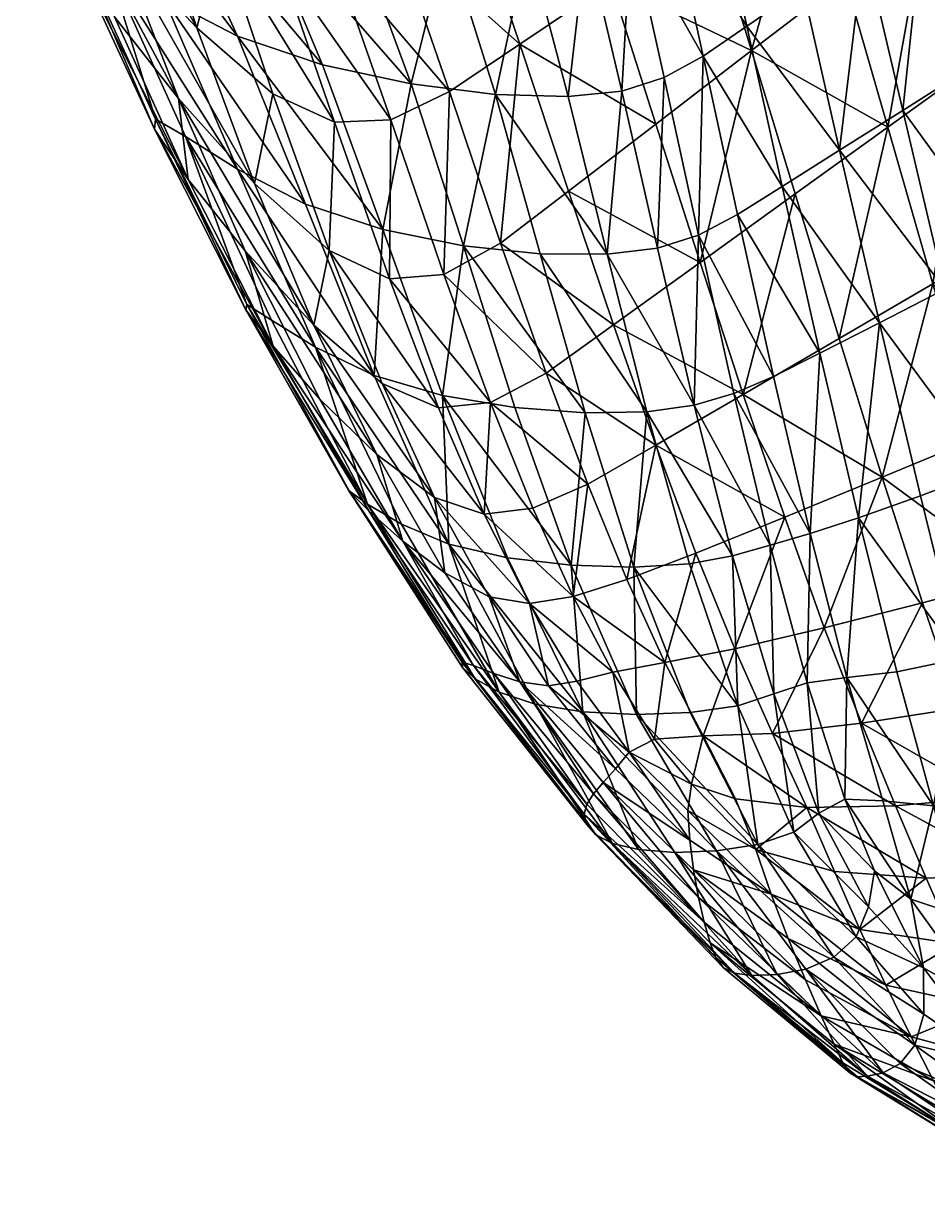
# Model space of a CAD drawing. Header units: millimetres. Extents: x 1021 to 5303, y -1056 to 938.
# Drawn here: x 2577.7 to 2662.1, y -1054.9 to -946.5 of the extents above; entities that cross this region are included whole.
import ezdxf

# ---------------------------------------------------------------- set-up
doc = ezdxf.new("R2010")
doc.units = ezdxf.units.MM
doc.header["$MEASUREMENT"] = 0
doc.layers.add('CITROEN C4  01', color=7, linetype='Continuous', true_color=0x9a0018)

msp = doc.modelspace()

# ---------------------------------------------------------------- meshes
at = {"layer": 'CITROEN C4  01'}
mesh = msp.add_polyface(dxfattribs=at)
corners = [(2597.66, -947.7, 1109.24), (2590.89, -932.88, 1109.05), (2583.85, -929.43, 1095.98), (2590.75, -944.1, 1095.88), (2577.66, -916.21, 1096.3), (2578.78, -926.41, 1081.76), (2585.5, -940.85, 1081.4), (2589.2, -917.42, 1035.53), (2591.88, -925.79, 1033.47), (2585.78, -920.8, 1036.39), (2584.38, -911.72, 1038.04), (2589.2, -932.83, 1034.27), (2596, -938.38, 1030.95), (2579.33, -914.03, 1041.04), (2593.86, -946.93, 1032.2), (2586.62, -939.2, 1037.61), (2582.21, -925.72, 1039.32), (2592.14, -953.52, 1036.19), (2586.17, -945.88, 1043.98), (2580.45, -931.73, 1045.11), (2605.6, -950.37, 1120.22), (2599.39, -935.56, 1119.67), (2613.86, -952.16, 1128.97), (2608.45, -937.48, 1128.02), (2593.31, -921.79, 1119.17), (2584.36, -919.15, 1109.04), (2603.18, -923.97, 1126.99), (2617.2, -938.64, 1134.31), (2612.66, -925.57, 1132.8), (2620.74, -926.35, 1136.82), (2616.43, -916.34, 1134.72), (2608.43, -914.95, 1131.23), (2598.72, -912.42, 1126.04), (2589.2, -917.42, 1035.53), (2591.47, -915.21, 1035.19), (2596.56, -926.81, 1031.96), (2591.88, -925.79, 1033.47), (2601.13, -925.57, 1031.35), (2595.48, -913.01, 1034.95), (2601.49, -940.56, 1029.02), (2596, -938.38, 1030.95), (2606.62, -940.16, 1028.09), (2614.34, -921.3, 1031.14), (2606.9, -923.76, 1031.14), (2601.36, -911.43, 1034.88), (2612.3, -938.01, 1027.78), (2619.26, -934.47, 1027.78)]
mesh.append_faces([[corners[k] for k in face] for face in [(0, 1, 2, 2), (2, 3, 0, 0), (4, 2, 1, 1), (5, 6, 3, 3), (7, 8, 9, 9), (9, 10, 7, 7), (11, 9, 8, 8), (8, 12, 11, 11), (13, 9, 11, 11), (14, 11, 12, 12), (14, 15, 16, 16), (16, 11, 14, 14), (17, 18, 19, 19), (20, 21, 1, 1), (22, 23, 21, 21), (24, 25, 1, 1), (1, 21, 24, 24), (23, 26, 24, 24), (24, 21, 23, 23), (23, 27, 28, 28), (28, 26, 23, 23), (29, 30, 31, 31), (26, 28, 31, 31), (31, 32, 26, 26), (24, 26, 32, 32), (33, 34, 35, 35), (35, 36, 33, 33), (37, 35, 34, 34), (34, 38, 37, 37), (36, 35, 39, 39), (39, 40, 36, 36), (37, 41, 39, 39), (39, 35, 37, 37), (42, 43, 44, 44), (45, 43, 42, 42), (42, 46, 45, 45), (43, 37, 38, 38), (38, 44, 43, 43), (37, 43, 45, 45), (45, 41, 37, 37)]])
mesh = msp.add_polyface(dxfattribs=at)
corners = [(2658.35, -956.2, 1021.52), (2654.36, -942.35, 1022.8), (2661.86, -936.6, 1022.8), (2665.78, -950.85, 1021.52), (2662.53, -970.82, 1020.96), (2649.69, -962.42, 1021.52), (2645.63, -949.05, 1022.8), (2670.4, -947.88, 1148.62), (2666.58, -932.13, 1147.85), (2661.76, -935.42, 1147.42), (2665.47, -950.99, 1148.28), (2656.15, -939.26, 1146.91), (2659.73, -954.62, 1147.89), (2674.72, -965.58, 1148.91), (2669.61, -968.23, 1148.67), (2645.17, -946.78, 1145.93), (2648.49, -961.72, 1147.12), (2653.84, -958.34, 1147.48), (2650.41, -943.2, 1146.4), (2650.84, -930.33, 1024.94), (2658.62, -925.08, 1024.94), (2641.77, -936.45, 1024.94), (2677.59, -942.35, 1021.52), (2673.78, -927.45, 1022.8), (2674.48, -926.92, 1022.8), (2647.42, -929.99, 1144.76), (2653.18, -926.38, 1145.37), (2658.8, -922.86, 1145.96), (2667.1, -932.57, 1022.8), (2670.97, -947.11, 1021.52), (2674.38, -944.66, 1021.52), (2670.54, -929.94, 1022.8), (2670.03, -966.45, 1020.96), (2678.71, -961.39, 1020.96), (2675.28, -963.39, 1020.96), (2676.44, -943.18, 1021.52), (2672.61, -928.34, 1022.8), (2676.1, -944.27, 1149.01), (2677.47, -943.41, 1149.1), (2673.49, -927.4, 1148.46), (2672.15, -928.31, 1148.35), (2673.84, -945.7, 1148.86), (2669.95, -929.82, 1148.15)]
mesh.append_faces([[corners[k] for k in face] for face in [(0, 1, 2, 2), (2, 3, 0, 0), (4, 0, 3, 3), (0, 5, 6, 6), (6, 1, 0, 0), (7, 8, 9, 9), (9, 10, 7, 7), (9, 11, 12, 12), (12, 10, 9, 9), (13, 7, 10, 10), (14, 10, 12, 12), (15, 16, 17, 17), (17, 18, 15, 15), (11, 18, 17, 17), (17, 12, 11, 11), (2, 1, 19, 19), (19, 20, 2, 2), (6, 21, 19, 19), (19, 1, 6, 6), (22, 23, 24, 24), (25, 18, 11, 11), (11, 26, 25, 25), (27, 9, 8, 8), (26, 11, 9, 9), (28, 29, 3, 3), (3, 2, 28, 28), (30, 29, 28, 28), (28, 31, 30, 30), (32, 3, 29, 29), (33, 34, 29, 29), (22, 35, 36, 36), (35, 30, 31, 31), (31, 36, 35, 35), (37, 38, 39, 39), (39, 40, 37, 37), (7, 41, 42, 42), (42, 8, 7, 7), (41, 7, 13, 13), (41, 37, 40, 40), (40, 42, 41, 41), (28, 2, 20, 20)]])
mesh = msp.add_polyface(dxfattribs=at)
corners = [(2640.82, -968.81, 1021.52), (2636.68, -955.91, 1022.8), (2645.63, -949.05, 1022.8), (2650.84, -930.33, 1024.94), (2641.77, -936.45, 1024.94), (2638.06, -924.91, 1027.78), (2628.53, -962.16, 1022.8), (2624.01, -948.44, 1024.94), (2632.48, -942.73, 1024.94), (2619.26, -934.47, 1027.78), (2628.22, -929.91, 1027.78), (2632.15, -968.05, 1141.51), (2628.52, -953.33, 1140.33), (2621.73, -953.13, 1135.62), (2624.75, -939.06, 1138.73), (2617.2, -938.64, 1134.31), (2620.74, -926.35, 1136.82), (2612.66, -925.57, 1132.8), (2613.86, -952.16, 1128.97), (2642.18, -933.28, 1144.2), (2645.17, -946.78, 1145.93), (2650.41, -943.2, 1146.4), (2647.42, -929.99, 1144.76), (2641.1, -949.56, 1145.56), (2644.32, -964.35, 1146.83), (2648.49, -961.72, 1147.12), (2640.67, -966.26, 1146.13), (2637.47, -951.57, 1144.82), (2636.84, -967.48, 1144.52), (2622.2, -967.02, 1022.8), (2617.44, -952.87, 1024.94), (2616.9, -969.93, 1023.19), (2611.95, -955.49, 1025.31), (2612.3, -938.01, 1027.78), (2628.52, -953.33, 1140.33), (2633.52, -952.82, 1143.24), (2630.2, -938.72, 1141.48), (2624.75, -939.06, 1138.73), (2634.38, -937.65, 1143.01), (2626.47, -926.09, 1139.3), (2620.74, -926.35, 1136.82), (2638.1, -935.83, 1143.77), (2634.64, -923.51, 1141.41), (2630.78, -925.05, 1140.68)]
mesh.append_faces([[corners[k] for k in face] for face in [(0, 1, 2, 2), (3, 4, 5, 5), (1, 6, 7, 7), (7, 8, 1, 1), (8, 7, 9, 9), (9, 10, 8, 8), (2, 1, 8, 8), (8, 4, 2, 2), (10, 5, 4, 4), (4, 8, 10, 10), (11, 12, 13, 13), (14, 15, 13, 13), (13, 12, 14, 14), (16, 17, 15, 15), (15, 14, 16, 16), (18, 13, 15, 15), (19, 20, 21, 21), (21, 22, 19, 19), (23, 24, 25, 25), (25, 20, 23, 23), (26, 24, 23, 23), (23, 27, 26, 26), (28, 26, 27, 27), (29, 30, 7, 7), (31, 32, 30, 30), (7, 30, 33, 33), (33, 9, 7, 7), (34, 35, 36, 36), (36, 37, 34, 34), (35, 27, 38, 38), (38, 36, 35, 35), (39, 40, 37, 37), (37, 36, 39, 39), (39, 36, 38, 38), (41, 23, 20, 20), (20, 19, 41, 41), (42, 41, 19, 19), (23, 41, 38, 38), (38, 27, 23, 23), (43, 38, 41, 41)]])
mesh = msp.add_polyface(dxfattribs=at)
corners = [(2590.75, -944.1, 1095.88), (2597.65, -960.11, 1095.83), (2604, -963.38, 1109.39), (2597.66, -947.7, 1109.24), (2585.5, -940.85, 1081.4), (2592.79, -957.07, 1081.19), (2604.94, -976.72, 1095.83), (2589.9, -956.39, 1053.68), (2590.01, -955.45, 1066.73), (2582.56, -939.21, 1067.08), (2582.57, -940.46, 1054.19), (2598.43, -973.24, 1053.46), (2598.52, -972.74, 1066.57), (2600.83, -974.2, 1081.1), (2586.17, -945.88, 1043.98), (2593.05, -961.06, 1043.31), (2592.14, -953.52, 1036.19), (2598.38, -967.73, 1035.33), (2600.99, -976.63, 1043.01), (2604.77, -974.66, 1029.49), (2611.23, -965.74, 1120.64), (2605.6, -950.37, 1120.22), (2613.86, -952.16, 1128.97), (2618.74, -967.25, 1129.67), (2600.96, -953.07, 1028.57), (2606.2, -967.69, 1026.66), (2599.23, -961.43, 1030.51), (2593.86, -946.93, 1032.2), (2586.62, -939.2, 1037.61), (2596, -938.38, 1030.95), (2580.45, -931.73, 1045.11), (2590.89, -932.88, 1109.05), (2599.39, -935.56, 1119.67), (2617.2, -938.64, 1134.31), (2608.45, -937.48, 1128.02), (2606.62, -940.16, 1028.09), (2612.3, -938.01, 1027.78), (2617.44, -952.87, 1024.94), (2611.95, -955.49, 1025.31), (2606.72, -955.73, 1026.4), (2611.83, -970.34, 1024.34), (2606.2, -967.69, 1026.66), (2600.96, -953.07, 1028.57), (2596, -938.38, 1030.95), (2601.49, -940.56, 1029.02)]
mesh.append_faces([[corners[k] for k in face] for face in [(0, 1, 2, 2), (2, 3, 0, 0), (4, 5, 1, 1), (1, 0, 4, 4), (6, 1, 5, 5), (7, 8, 9, 9), (9, 10, 7, 7), (8, 7, 11, 11), (11, 12, 8, 8), (8, 5, 4, 4), (4, 9, 8, 8), (12, 13, 5, 5), (5, 8, 12, 12), (10, 14, 15, 15), (15, 7, 10, 10), (15, 14, 16, 16), (16, 17, 15, 15), (18, 11, 7, 7), (19, 17, 16, 16), (3, 2, 20, 20), (20, 21, 3, 3), (22, 21, 20, 20), (20, 23, 22, 22), (24, 25, 26, 26), (26, 27, 24, 24), (26, 16, 28, 28), (28, 27, 26, 26), (29, 24, 27, 27), (30, 28, 16, 16), (31, 3, 21, 21), (32, 21, 22, 22), (33, 34, 22, 22), (35, 36, 37, 37), (37, 38, 35, 35), (39, 40, 41, 41), (41, 42, 39, 39), (43, 44, 39, 39), (39, 42, 43, 43), (40, 39, 38, 38), (44, 35, 38, 38), (38, 39, 44, 44)]])
mesh = msp.add_polyface(dxfattribs=at)
corners = [(2645.63, -949.05, 1022.8), (2649.69, -962.42, 1021.52), (2640.82, -968.81, 1021.52), (2632.74, -974.62, 1021.52), (2644.84, -981.12, 1020.96), (2653.8, -975.92, 1020.96), (2665.78, -950.85, 1021.52), (2670.03, -966.45, 1020.96), (2662.53, -970.82, 1020.96), (2658.35, -956.2, 1021.52), (2666.67, -985.18, 1021), (2674.28, -982, 1021), (2678.17, -996.11, 1021.5), (2657.81, -988.85, 1021), (2636.69, -985.85, 1020.95), (2648.72, -992.58, 1020.98), (2657.56, -974.45, 1148.11), (2652, -977.28, 1147.85), (2655.61, -992.64, 1148.21), (2661.38, -990.58, 1148.36), (2667.71, -988.2, 1148.53), (2663.66, -971.31, 1148.39), (2679.18, -983.75, 1148.85), (2674.72, -965.58, 1148.91), (2669.61, -968.23, 1148.67), (2673.88, -985.82, 1148.7), (2665.47, -950.99, 1148.28), (2659.73, -954.62, 1147.89), (2653.84, -958.34, 1147.48), (2648.49, -961.72, 1147.12), (2670.97, -947.11, 1021.52), (2675.28, -963.39, 1020.96), (2679.6, -979.78, 1021), (2644.32, -964.35, 1146.83), (2647.68, -979.44, 1147.65), (2640.67, -966.26, 1146.13), (2643.97, -981.03, 1147), (2640.26, -982.13, 1145.39), (2636.84, -967.48, 1144.52), (2643.85, -996.19, 1145.9), (2635.85, -982.74, 1142.31), (2647.36, -995.18, 1147.5), (2651.11, -994.09, 1148.1)]
mesh.append_faces([[corners[k] for k in face] for face in [(0, 1, 2, 2), (3, 2, 4, 4), (4, 2, 1, 1), (1, 5, 4, 4), (6, 7, 8, 8), (5, 1, 9, 9), (9, 8, 5, 5), (10, 11, 12, 12), (8, 7, 11, 11), (11, 10, 8, 8), (13, 5, 8, 8), (8, 10, 13, 13), (14, 4, 15, 15), (13, 15, 4, 4), (4, 5, 13, 13), (16, 17, 18, 18), (18, 19, 16, 16), (16, 19, 20, 20), (20, 21, 16, 16), (22, 23, 24, 24), (20, 25, 24, 24), (24, 21, 20, 20), (26, 24, 23, 23), (27, 21, 24, 24), (16, 28, 29, 29), (29, 17, 16, 16), (21, 27, 28, 28), (28, 16, 21, 21), (30, 31, 7, 7), (32, 11, 7, 7), (33, 34, 17, 17), (17, 29, 33, 33), (34, 33, 35, 35), (35, 36, 34, 34), (37, 36, 35, 35), (35, 38, 37, 37), (39, 37, 40, 40), (41, 36, 37, 37), (17, 34, 42, 42), (42, 18, 17, 17), (42, 34, 36, 36)]])
mesh = msp.add_polyface(dxfattribs=at)
corners = [(2640.82, -968.81, 1021.52), (2632.74, -974.62, 1021.52), (2628.53, -962.16, 1022.8), (2636.68, -955.91, 1022.8), (2644.84, -981.12, 1020.96), (2636.69, -985.85, 1020.95), (2616.79, -981.22, 1120.93), (2610.4, -979.37, 1109.52), (2617.37, -995.1, 1109.61), (2622.84, -996.36, 1121.12), (2628.78, -997.06, 1130.44), (2623.55, -982.35, 1130.16), (2635.85, -982.74, 1142.31), (2630.09, -982.84, 1137.26), (2634.63, -997.24, 1137.65), (2639.84, -996.94, 1142.78), (2621.73, -953.13, 1135.62), (2625.91, -968, 1136.59), (2632.15, -968.05, 1141.51), (2613.86, -952.16, 1128.97), (2618.74, -967.25, 1129.67), (2611.23, -965.74, 1120.64), (2634, -998.4, 1020.93), (2630.35, -989.49, 1020.95), (2621.26, -981.87, 1021.92), (2616.4, -982.36, 1023.11), (2611.83, -970.34, 1024.34), (2616.9, -969.93, 1023.19), (2611.15, -980.11, 1025.5), (2620.67, -992.29, 1022.56), (2625.22, -991.74, 1021.34), (2622.2, -967.02, 1022.8), (2626.46, -979.13, 1021.52), (2633.52, -952.82, 1143.24), (2628.52, -953.33, 1140.33), (2632.15, -968.05, 1141.51), (2636.84, -967.48, 1144.52), (2635.85, -982.74, 1142.31), (2640.26, -982.13, 1145.39), (2637.47, -951.57, 1144.82), (2624.01, -948.44, 1024.94), (2617.44, -952.87, 1024.94)]
mesh.append_faces([[corners[k] for k in face] for face in [(0, 1, 2, 2), (2, 3, 0, 0), (4, 5, 1, 1), (6, 7, 8, 8), (8, 9, 6, 6), (10, 11, 6, 6), (12, 13, 14, 14), (14, 15, 12, 12), (13, 11, 10, 10), (10, 14, 13, 13), (16, 17, 18, 18), (16, 19, 20, 20), (20, 17, 16, 16), (17, 13, 12, 12), (12, 18, 17, 17), (20, 11, 13, 13), (13, 17, 20, 20), (20, 21, 6, 6), (6, 11, 20, 20), (22, 23, 5, 5), (24, 25, 26, 26), (26, 27, 24, 24), (28, 25, 29, 29), (24, 30, 29, 29), (29, 25, 24, 24), (31, 2, 1, 1), (1, 32, 31, 31), (5, 23, 32, 32), (32, 1, 5, 5), (32, 24, 27, 27), (27, 31, 32, 32), (24, 32, 23, 23), (23, 30, 24, 24), (33, 34, 35, 35), (35, 36, 33, 33), (35, 37, 38, 38), (38, 36, 35, 35), (39, 33, 36, 36), (40, 2, 31, 31), (41, 31, 27, 27)]])
mesh = msp.add_polyface(dxfattribs=at)
corners = [(2610.4, -979.37, 1109.52), (2604, -963.38, 1109.39), (2597.65, -960.11, 1095.83), (2604.94, -976.72, 1095.83), (2592.79, -957.07, 1081.19), (2600.83, -974.2, 1081.1), (2608.08, -990.12, 1066.57), (2608.05, -990.12, 1053.47), (2618.62, -1006.1, 1053.64), (2618.66, -1006.61, 1066.69), (2619.82, -1007.65, 1081.19), (2609.79, -991.36, 1081.11), (2598.52, -972.74, 1066.57), (2598.43, -973.24, 1053.46), (2617.37, -995.1, 1109.61), (2612.95, -993.22, 1095.86), (2622.08, -1008.89, 1095.92), (2589.9, -956.39, 1053.68), (2593.05, -961.06, 1043.31), (2600.99, -976.63, 1043.01), (2598.38, -967.73, 1035.33), (2605.35, -981.58, 1034.96), (2606.2, -967.69, 1026.66), (2611.15, -980.11, 1025.5), (2604.77, -974.66, 1029.49), (2599.23, -961.43, 1030.51), (2616.04, -990.75, 1024.99), (2610.65, -986.73, 1029.04), (2592.14, -953.52, 1036.19), (2617, -997.78, 1029.05), (2613.07, -994.81, 1034.97), (2609.9, -991.97, 1043.02), (2619.68, -1006.42, 1043.26), (2616.79, -981.22, 1120.93), (2611.23, -965.74, 1120.64), (2606.2, -967.69, 1026.66), (2611.83, -970.34, 1024.34), (2616.4, -982.36, 1023.11), (2611.15, -980.11, 1025.5), (2620.67, -992.29, 1022.56), (2611.95, -955.49, 1025.31), (2616.9, -969.93, 1023.19)]
mesh.append_faces([[corners[k] for k in face] for face in [(0, 1, 2, 2), (2, 3, 0, 0), (4, 5, 3, 3), (6, 7, 8, 8), (8, 9, 6, 6), (10, 11, 6, 6), (6, 12, 13, 13), (13, 7, 6, 6), (11, 5, 12, 12), (12, 6, 11, 11), (14, 0, 3, 3), (3, 15, 14, 14), (16, 15, 11, 11), (11, 15, 3, 3), (3, 5, 11, 11), (17, 18, 19, 19), (19, 18, 20, 20), (20, 21, 19, 19), (22, 23, 24, 24), (24, 25, 22, 22), (26, 27, 24, 24), (24, 23, 26, 26), (28, 25, 24, 24), (20, 24, 27, 27), (27, 21, 20, 20), (29, 27, 26, 26), (30, 21, 27, 27), (27, 29, 30, 30), (8, 7, 31, 31), (13, 19, 31, 31), (31, 7, 13, 13), (32, 31, 30, 30), (30, 31, 19, 19), (19, 21, 30, 30), (0, 33, 34, 34), (34, 1, 0, 0), (35, 36, 37, 37), (37, 38, 35, 35), (39, 26, 38, 38), (40, 41, 36, 36)]])
mesh = msp.add_polyface(dxfattribs=at)
corners = [(2608.08, -990.12, 1066.57), (2618.66, -1006.61, 1066.69), (2619.82, -1007.65, 1081.19), (2617.37, -995.1, 1109.61), (2612.95, -993.22, 1095.86), (2622.08, -1008.89, 1095.92), (2625.43, -1010.02, 1109.66), (2609.79, -991.36, 1081.11), (2624, -1007.93, 1029.42), (2617, -997.78, 1029.05), (2621.13, -1000.01, 1025), (2626.68, -1008.31, 1025.39), (2613.07, -994.81, 1034.97), (2621.57, -1007.17, 1035.28), (2616.04, -990.75, 1024.99), (2609.9, -991.97, 1043.02), (2619.68, -1006.42, 1043.26), (2618.62, -1006.1, 1053.64), (2629.88, -1010.72, 1121.19), (2622.84, -996.36, 1121.12), (2628.78, -997.06, 1130.44), (2634.88, -1010.98, 1130.56), (2616.79, -981.22, 1120.93), (2637.54, -1006.13, 1021.33), (2632.69, -1007.02, 1021.67), (2628.97, -999.98, 1021.31), (2630.35, -989.49, 1020.95), (2634, -998.4, 1020.93), (2625.22, -991.74, 1021.34), (2626.68, -1008.31, 1025.39), (2621.13, -1000.01, 1025), (2624.9, -1000.63, 1022.54), (2629.32, -1007.87, 1022.92), (2620.67, -992.29, 1022.56), (2631.1, -1022.2, 1081.31), (2632.66, -1023.01, 1095.99), (2630.26, -1021.26, 1066.88), (2630.02, -1020.27, 1053.93), (2630.25, -1019.35, 1043.67), (2632.93, -1016.06, 1026.04), (2631.79, -1017.32, 1030.03), (2630.87, -1018.39, 1035.8), (2634.19, -1014.51, 1023.54), (2632.93, -1016.06, 1026.04)]
mesh.append_faces([[corners[k] for k in face] for face in [(0, 1, 2, 2), (3, 4, 5, 5), (5, 6, 3, 3), (7, 2, 5, 5), (8, 9, 10, 10), (10, 11, 8, 8), (12, 9, 8, 8), (8, 13, 12, 12), (14, 10, 9, 9), (15, 16, 17, 17), (12, 13, 16, 16), (18, 19, 3, 3), (3, 6, 18, 18), (20, 19, 18, 18), (18, 21, 20, 20), (22, 19, 20, 20), (23, 24, 25, 25), (26, 27, 25, 25), (25, 28, 26, 26), (29, 30, 31, 31), (31, 32, 29, 29), (14, 33, 31, 31), (31, 30, 14, 14), (24, 32, 31, 31), (31, 25, 24, 24), (33, 28, 25, 25), (25, 31, 33, 33), (5, 2, 34, 34), (34, 35, 5, 5), (36, 1, 17, 17), (36, 34, 2, 2), (2, 1, 36, 36), (37, 17, 16, 16), (38, 16, 13, 13), (8, 11, 39, 39), (39, 40, 8, 8), (41, 13, 8, 8), (8, 40, 41, 41), (29, 32, 42, 42), (42, 43, 29, 29)]])
mesh = msp.add_polyface(dxfattribs=at)
corners = [(2648.72, -992.58, 1020.98), (2652.41, -1002.91, 1021.46), (2644.06, -1004.87, 1021.41), (2640.44, -995.92, 1020.96), (2636.69, -985.85, 1020.95), (2657.81, -988.85, 1021), (2644.34, -1010.16, 1142.97), (2639.84, -996.94, 1142.78), (2634.63, -997.24, 1137.65), (2639.89, -1010.8, 1137.8), (2634.88, -1010.98, 1130.56), (2628.78, -997.06, 1130.44), (2655.88, -1011.8, 1022.26), (2647.59, -1012.77, 1022.16), (2659.06, -1019.51, 1023.56), (2637.54, -1006.13, 1021.33), (2634, -998.4, 1020.93), (2628.97, -999.98, 1021.31), (2644.34, -1010.16, 1142.97), (2647.7, -1009.07, 1146.11), (2643.85, -996.19, 1145.9), (2639.84, -996.94, 1142.78), (2647.36, -995.18, 1147.5), (2650.82, -1008.03, 1147.7), (2635.85, -982.74, 1142.31), (2640.26, -982.13, 1145.39), (2655.61, -992.64, 1148.21), (2651.11, -994.09, 1148.1), (2654.53, -1007.54, 1148.24), (2643.97, -981.03, 1147), (2654.33, -1018.88, 1147.66), (2657.88, -1019.05, 1148.15), (2649.56, -1021.95, 1142.92), (2651.91, -1020.2, 1146.07), (2634.19, -1014.51, 1023.54), (2629.32, -1007.87, 1022.92), (2632.69, -1007.02, 1021.67), (2636.58, -1013.29, 1022.27), (2640.03, -1017.47, 1023.11), (2641.1, -1012.98, 1021.99), (2646.2, -1023.1, 1137.75), (2642.34, -1023.71, 1130.52), (2629.88, -1010.72, 1121.19)]
mesh.append_faces([[corners[k] for k in face] for face in [(0, 1, 2, 2), (2, 3, 0, 0), (0, 3, 4, 4), (1, 0, 5, 5), (6, 7, 8, 8), (8, 9, 6, 6), (10, 9, 8, 8), (8, 11, 10, 10), (1, 12, 13, 13), (13, 2, 1, 1), (13, 12, 14, 14), (15, 16, 3, 3), (3, 2, 15, 15), (17, 16, 15, 15), (4, 3, 16, 16), (18, 19, 20, 20), (20, 21, 18, 18), (22, 20, 19, 19), (19, 23, 22, 22), (24, 21, 20, 20), (25, 20, 22, 22), (26, 27, 28, 28), (27, 22, 23, 23), (23, 28, 27, 27), (29, 22, 27, 27), (30, 31, 28, 28), (28, 23, 30, 30), (19, 18, 32, 32), (32, 33, 19, 19), (33, 30, 23, 23), (23, 19, 33, 33), (34, 35, 36, 36), (36, 37, 34, 34), (34, 37, 38, 38), (2, 13, 39, 39), (39, 15, 2, 2), (37, 36, 15, 15), (15, 39, 37, 37), (38, 37, 39, 39), (40, 9, 10, 10), (41, 10, 42, 42)]])
mesh = msp.add_polyface(dxfattribs=at)
corners = [(2678.17, -996.11, 1021.5), (2670.51, -998.19, 1021.5), (2666.67, -985.18, 1021), (2657.81, -988.85, 1021), (2661.58, -1000.57, 1021.49), (2652.41, -1002.91, 1021.46), (2665.13, -1005.77, 1148.32), (2661.38, -990.58, 1148.36), (2655.61, -992.64, 1148.21), (2659.19, -1006.99, 1148.27), (2671.64, -1004.15, 1148.4), (2667.71, -988.2, 1148.53), (2679.18, -983.75, 1148.85), (2673.88, -985.82, 1148.7), (2677.97, -1002.43, 1148.48), (2683.4, -1000.89, 1148.56), (2681.57, -1016.75, 1148.13), (2687.02, -1015.51, 1148.16), (2675.2, -1018.04, 1148.11), (2662.62, -1019.51, 1148.1), (2668.64, -1019.06, 1148.09), (2679.22, -1024.97, 1025.72), (2676.65, -1017.57, 1023.68), (2684.03, -1016.44, 1023.68), (2655.88, -1011.8, 1022.26), (2664.95, -1010.39, 1022.32), (2668.01, -1018.7, 1023.65), (2659.06, -1019.51, 1023.56), (2681.37, -1007.38, 1022.33), (2673.79, -1008.81, 1022.33), (2687.2, -999.82, 1148.61), (2682.88, -982.31, 1148.95), (2654.53, -1007.54, 1148.24), (2657.88, -1019.05, 1148.15), (2683.53, -994.65, 1021.5), (2686.67, -1006.37, 1022.33), (2689.2, -1015.66, 1023.68)]
mesh.append_faces([[corners[k] for k in face] for face in [(0, 1, 2, 2), (3, 2, 1, 1), (1, 4, 3, 3), (3, 4, 5, 5), (6, 7, 8, 8), (8, 9, 6, 6), (6, 10, 11, 11), (11, 7, 6, 6), (12, 13, 14, 14), (14, 15, 12, 12), (10, 14, 13, 13), (13, 11, 10, 10), (15, 14, 16, 16), (16, 17, 15, 15), (16, 14, 10, 10), (10, 18, 16, 16), (19, 20, 6, 6), (6, 9, 19, 19), (10, 6, 20, 20), (20, 18, 10, 10), (21, 22, 23, 23), (24, 5, 4, 4), (4, 25, 24, 24), (26, 27, 24, 24), (24, 25, 26, 26), (0, 28, 29, 29), (29, 1, 0, 0), (23, 22, 29, 29), (29, 28, 23, 23), (25, 4, 1, 1), (1, 29, 25, 25), (22, 26, 25, 25), (25, 29, 22, 22), (15, 30, 31, 31), (31, 12, 15, 15), (32, 9, 8, 8), (32, 33, 19, 19), (19, 9, 32, 32), (28, 0, 34, 34), (34, 35, 28, 28), (36, 23, 28, 28)]])
mesh = msp.add_polyface(dxfattribs=at)
corners = [(2625.43, -1010.02, 1109.66), (2622.08, -1008.89, 1095.92), (2632.66, -1023.01, 1095.99), (2635.08, -1023.59, 1109.69), (2645.64, -1035.32, 1109.68), (2644.03, -1035.13, 1096.06), (2631.1, -1022.2, 1081.31), (2642.98, -1034.6, 1081.46), (2618.62, -1006.1, 1053.64), (2630.02, -1020.27, 1053.93), (2630.26, -1021.26, 1066.88), (2641.75, -1032.28, 1054.27), (2642.28, -1033.67, 1067.12), (2652.11, -1039.1, 1044.64), (2641.2, -1030.37, 1044.15), (2640.66, -1028.06, 1036.42), (2619.68, -1006.42, 1043.26), (2630.25, -1019.35, 1043.67), (2630.02, -1020.27, 1053.93), (2621.57, -1007.17, 1035.28), (2630.87, -1018.39, 1035.8), (2641.75, -1032.28, 1054.27), (2631.79, -1017.32, 1030.03), (2632.93, -1016.06, 1026.04), (2639.86, -1022.72, 1026.8), (2640.2, -1025.47, 1030.75), (2647.47, -1027.76, 1027.5), (2649.05, -1031.88, 1031.45), (2650.65, -1035.74, 1037.04), (2647.47, -1027.76, 1027.5), (2639.86, -1022.72, 1026.8), (2639.69, -1019.95, 1024.23), (2640.03, -1017.47, 1023.11), (2644.12, -1018.84, 1023.09), (2646.03, -1023.59, 1024.82), (2632.93, -1016.06, 1026.04), (2634.19, -1014.51, 1023.54), (2641.1, -1012.98, 1021.99), (2644.34, -1010.16, 1142.97), (2639.89, -1010.8, 1137.8), (2646.2, -1023.1, 1137.75), (2634.88, -1010.98, 1130.56), (2642.34, -1023.71, 1130.52), (2629.88, -1010.72, 1121.19), (2638.47, -1023.85, 1121.18), (2648.01, -1035.24, 1121.11)]
mesh.append_faces([[corners[k] for k in face] for face in [(0, 1, 2, 2), (2, 3, 0, 0), (4, 3, 2, 2), (2, 5, 4, 4), (6, 7, 5, 5), (5, 2, 6, 6), (8, 9, 10, 10), (9, 11, 12, 12), (12, 10, 9, 9), (12, 7, 6, 6), (6, 10, 12, 12), (13, 14, 15, 15), (16, 17, 18, 18), (19, 20, 17, 17), (18, 17, 14, 14), (14, 21, 18, 18), (20, 15, 14, 14), (14, 17, 20, 20), (22, 23, 24, 24), (24, 25, 22, 22), (15, 20, 22, 22), (22, 25, 15, 15), (25, 24, 26, 26), (26, 27, 25, 25), (28, 15, 25, 25), (29, 30, 31, 31), (32, 33, 34, 34), (34, 31, 32, 32), (30, 35, 36, 36), (36, 31, 30, 30), (32, 31, 36, 36), (37, 33, 32, 32), (38, 39, 40, 40), (41, 42, 40, 40), (43, 0, 3, 3), (3, 44, 43, 43), (44, 3, 4, 4), (4, 45, 44, 44), (43, 44, 42, 42), (42, 44, 45, 45)]])
mesh = msp.add_polyface(dxfattribs=at)
corners = [(2661.92, -1026.25, 1025.54), (2653.38, -1025.63, 1025.27), (2650.78, -1019.67, 1023.39), (2659.06, -1019.51, 1023.56), (2647.59, -1012.77, 1022.16), (2656.46, -1044.73, 1109.67), (2645.64, -1035.32, 1109.68), (2644.03, -1035.13, 1096.06), (2655.5, -1044.79, 1096.12), (2654.8, -1044.43, 1081.6), (2642.98, -1034.6, 1081.46), (2641.75, -1032.28, 1054.27), (2653.33, -1041.75, 1054.62), (2654.15, -1043.47, 1067.35), (2642.28, -1033.67, 1067.12), (2649.56, -1021.95, 1142.92), (2655.39, -1031.73, 1142.73), (2656.54, -1028.93, 1145.9), (2651.91, -1020.2, 1146.07), (2657.1, -1025.58, 1147.12), (2654.33, -1018.88, 1147.66), (2652.11, -1039.1, 1044.64), (2653.33, -1041.75, 1054.62), (2641.75, -1032.28, 1054.27), (2641.2, -1030.37, 1044.15), (2650.65, -1035.74, 1037.04), (2660.52, -1041.05, 1037.55), (2640.66, -1028.06, 1036.42), (2658.17, -1036.25, 1032.03), (2649.05, -1031.88, 1031.45), (2647.47, -1027.76, 1027.5), (2655.73, -1031.03, 1028.07), (2640.2, -1025.47, 1030.75), (2655.73, -1031.03, 1028.07), (2647.47, -1027.76, 1027.5), (2646.03, -1023.59, 1024.82), (2639.69, -1019.95, 1024.23), (2644.12, -1018.84, 1023.09), (2641.1, -1012.98, 1021.99), (2661.71, -1038.95, 1142.49), (2655.39, -1031.73, 1142.73), (2653.3, -1033.61, 1137.58), (2660.87, -1041.82, 1137.35), (2650.7, -1034.73, 1130.39), (2646.2, -1023.1, 1137.75), (2649.56, -1021.95, 1142.92), (2644.34, -1010.16, 1142.97), (2642.34, -1023.71, 1130.52), (2648.01, -1035.24, 1121.11), (2657.91, -1044.41, 1121.01), (2659.49, -1043.54, 1130.22)]
mesh.append_faces([[corners[k] for k in face] for face in [(0, 1, 2, 2), (3, 2, 4, 4), (5, 6, 7, 7), (7, 8, 5, 5), (9, 8, 7, 7), (7, 10, 9, 9), (11, 12, 13, 13), (13, 14, 11, 11), (14, 13, 9, 9), (9, 10, 14, 14), (15, 16, 17, 17), (17, 18, 15, 15), (18, 17, 19, 19), (19, 20, 18, 18), (21, 22, 23, 23), (23, 24, 21, 21), (21, 25, 26, 26), (27, 25, 21, 21), (28, 29, 30, 30), (30, 31, 28, 28), (26, 25, 29, 29), (32, 29, 25, 25), (33, 34, 35, 35), (35, 1, 33, 33), (36, 35, 34, 34), (35, 37, 2, 2), (2, 1, 35, 35), (2, 37, 38, 38), (38, 4, 2, 2), (39, 40, 41, 41), (42, 41, 43, 43), (44, 45, 46, 46), (44, 41, 40, 40), (40, 45, 44, 44), (41, 44, 47, 47), (47, 43, 41, 41), (48, 43, 47, 47), (48, 6, 5, 5), (5, 49, 48, 48), (43, 48, 49, 49), (49, 50, 43, 43)]])
mesh = msp.add_polyface(dxfattribs=at)
corners = [(2667.44, -1037.86, 1145.52), (2674, -1039.17, 1145.41), (2671.67, -1030.26, 1147.26), (2665.51, -1029.89, 1147.32), (2680.75, -1039.14, 1145.36), (2678.27, -1029.73, 1147.23), (2687.09, -1038.3, 1145.34), (2684.62, -1028.71, 1147.23), (2690.03, -1027.61, 1147.24), (2687.02, -1015.51, 1148.16), (2681.57, -1016.75, 1148.13), (2675.2, -1018.04, 1148.11), (2662.62, -1019.51, 1148.1), (2668.64, -1019.06, 1148.09), (2664.62, -1032.38, 1028.41), (2667.37, -1038.26, 1032.37), (2658.17, -1036.25, 1032.03), (2655.73, -1031.03, 1028.07), (2673.48, -1032.37, 1028.58), (2676.15, -1038.56, 1032.55), (2681.63, -1031.56, 1028.63), (2684.01, -1037.84, 1032.6), (2688.41, -1030.51, 1028.63), (2681.63, -1031.56, 1028.63), (2679.22, -1024.97, 1025.72), (2673.48, -1032.37, 1028.58), (2670.81, -1025.89, 1025.68), (2684.03, -1016.44, 1023.68), (2686.32, -1023.94, 1025.72), (2676.65, -1017.57, 1023.68), (2668.01, -1018.7, 1023.65), (2661.92, -1026.25, 1025.54), (2664.62, -1032.38, 1028.41), (2655.73, -1031.03, 1028.07), (2653.38, -1025.63, 1025.27), (2650.78, -1019.67, 1023.39), (2659.06, -1019.51, 1023.56), (2657.88, -1019.05, 1148.15), (2660.48, -1028.21, 1147.44), (2654.33, -1018.88, 1147.66), (2657.1, -1025.58, 1147.12), (2661.67, -1034.63, 1145.7), (2656.54, -1028.93, 1145.9), (2655.39, -1031.73, 1142.73), (2661.71, -1038.95, 1142.49)]
mesh.append_faces([[corners[k] for k in face] for face in [(0, 1, 2, 2), (2, 3, 0, 0), (4, 5, 2, 2), (6, 7, 5, 5), (8, 9, 10, 10), (10, 11, 5, 5), (5, 7, 10, 10), (12, 3, 2, 2), (2, 13, 12, 12), (5, 11, 13, 13), (13, 2, 5, 5), (14, 15, 16, 16), (16, 17, 14, 14), (14, 18, 19, 19), (19, 15, 14, 14), (18, 20, 21, 21), (21, 19, 18, 18), (22, 23, 24, 24), (25, 26, 24, 24), (24, 23, 25, 25), (27, 28, 24, 24), (29, 24, 26, 26), (26, 30, 29, 29), (31, 32, 33, 33), (33, 34, 31, 31), (35, 36, 31, 31), (32, 31, 26, 26), (26, 25, 32, 32), (36, 30, 26, 26), (26, 31, 36, 36), (12, 37, 38, 38), (38, 3, 12, 12), (38, 37, 39, 39), (39, 40, 38, 38), (38, 41, 0, 0), (0, 3, 38, 38), (41, 42, 43, 43), (43, 44, 41, 41), (40, 42, 41, 41), (41, 38, 40, 40)]])
mesh = msp.add_polyface(dxfattribs=at)
corners = [(2665.29, -1050.28, 1067.55), (2664.25, -1048.32, 1054.91), (2674.02, -1051.61, 1055.08), (2675.11, -1053.71, 1067.67), (2675.69, -1054.73, 1081.79), (2665.92, -1051.28, 1081.72), (2676.16, -1054.63, 1109.64), (2666.86, -1051.33, 1109.65), (2666.38, -1051.55, 1096.17), (2675.98, -1054.95, 1096.2), (2675.58, -1045.8, 1142.14), (2674, -1039.17, 1145.41), (2667.44, -1037.86, 1145.52), (2660.52, -1041.05, 1037.55), (2658.17, -1036.25, 1032.03), (2667.37, -1038.26, 1032.37), (2669.98, -1043.61, 1037.86), (2672.25, -1048.15, 1045.28), (2662.6, -1045.16, 1045.04), (2676.36, -1050.16, 1137.02), (2668.66, -1047.43, 1137.14), (2668.27, -1049.7, 1130.06), (2667.58, -1050.85, 1120.92), (2676.57, -1052.74, 1129.96), (2656.46, -1044.73, 1109.67), (2655.5, -1044.79, 1096.12), (2654.8, -1044.43, 1081.6), (2653.33, -1041.75, 1054.62), (2654.15, -1043.47, 1067.35), (2661.67, -1034.63, 1145.7), (2661.71, -1038.95, 1142.49), (2668.47, -1043.63, 1142.27), (2653.33, -1041.75, 1054.62), (2652.11, -1039.1, 1044.64), (2662.6, -1045.16, 1045.04), (2664.25, -1048.32, 1054.91), (2660.52, -1041.05, 1037.55), (2649.05, -1031.88, 1031.45), (2658.17, -1036.25, 1032.03), (2668.47, -1043.63, 1142.27), (2661.71, -1038.95, 1142.49), (2660.87, -1041.82, 1137.35), (2653.3, -1033.61, 1137.58), (2659.49, -1043.54, 1130.22), (2650.7, -1034.73, 1130.39), (2657.91, -1044.41, 1121.01)]
mesh.append_faces([[corners[k] for k in face] for face in [(0, 1, 2, 2), (2, 3, 0, 0), (3, 4, 5, 5), (5, 0, 3, 3), (6, 7, 8, 8), (9, 8, 5, 5), (10, 11, 12, 12), (13, 14, 15, 15), (15, 16, 13, 13), (17, 2, 1, 1), (1, 18, 17, 17), (18, 13, 16, 16), (16, 17, 18, 18), (19, 20, 21, 21), (22, 7, 6, 6), (23, 21, 22, 22), (7, 24, 25, 25), (25, 8, 7, 7), (8, 25, 26, 26), (26, 5, 8, 8), (27, 1, 0, 0), (0, 28, 27, 27), (0, 5, 26, 26), (26, 28, 0, 0), (29, 30, 31, 31), (31, 12, 29, 29), (32, 33, 34, 34), (34, 35, 32, 32), (36, 34, 33, 33), (37, 38, 36, 36), (39, 40, 41, 41), (41, 20, 39, 39), (42, 41, 40, 40), (20, 41, 43, 43), (43, 21, 20, 20), (44, 43, 41, 41), (22, 45, 24, 24), (24, 7, 22, 22), (45, 22, 21, 21), (21, 43, 45, 45)]])

doc.saveas('drawing.dxf')
